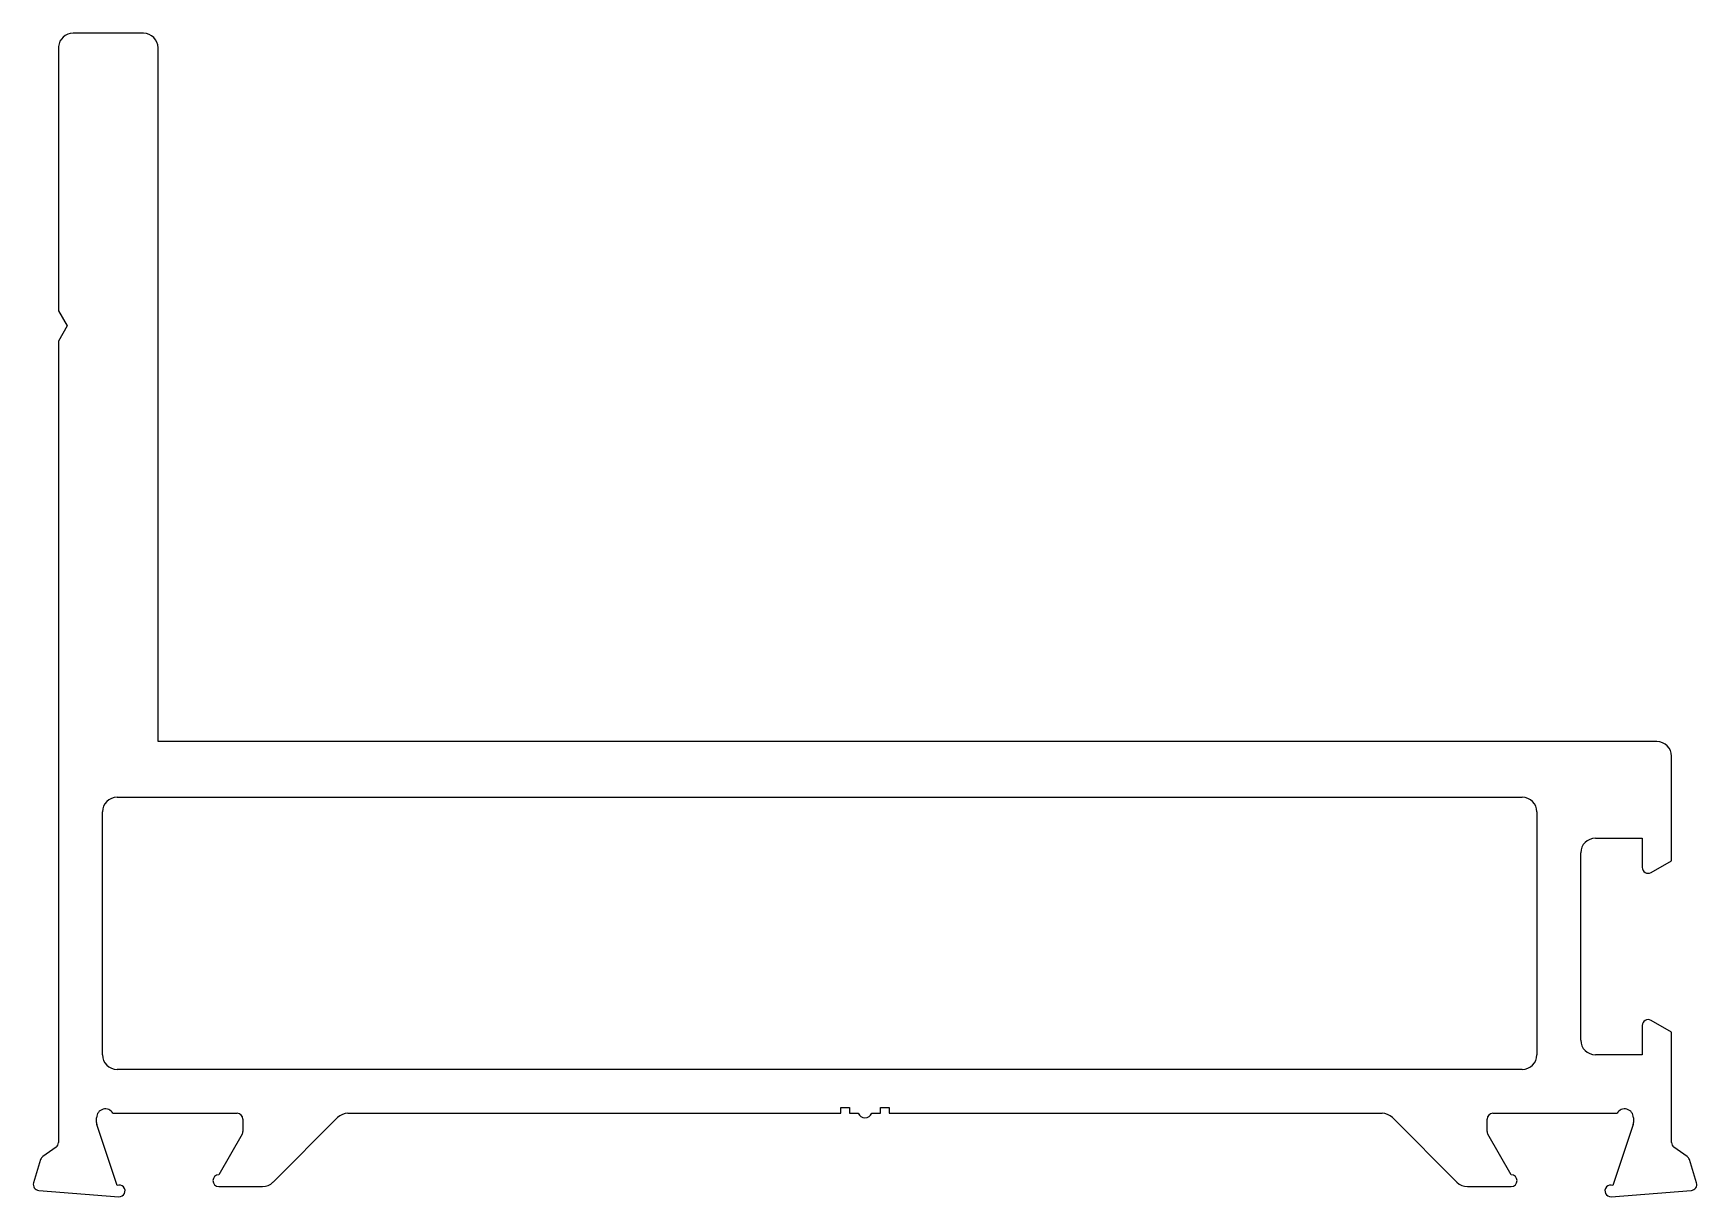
# Model space of a CAD drawing. Extents: x 2420.4 to 2477.2, y 1768.2 to 1808.
import ezdxf

# ---------------------------------------------------------------- set-up
doc = ezdxf.new("R2010")
doc.units = 0
doc.layers.add('RI-HATCH-P', color=7, linetype='CONTINUOUS')

msp = doc.modelspace()

# ---------------------------------------------------------------- linework, layer by layer
at = {"layer": 'RI-HATCH-P'}
for p, q in [((2424.119, 1807.951), (2421.717, 1807.951)), ((2421.219, 1807.497), (2421.219, 1798.471)), ((2424.619, 1783.751), (2424.619, 1807.451)), ((2421.219, 1798.471), (2421.519, 1797.951)), ((2421.519, 1797.951), (2421.219, 1797.432)), ((2421.219, 1797.432), (2421.219, 1770.055)), ((2475.819, 1783.751), (2424.619, 1783.751)), ((2476.319, 1779.682), (2476.319, 1783.251)), ((2423.219, 1781.851), (2471.219, 1781.851)), ((2422.719, 1773.051), (2422.719, 1781.351)), ((2471.719, 1781.351), (2471.719, 1773.051)), ((2473.719, 1780.451), (2475.319, 1780.451)), ((2475.319, 1780.451), (2475.319, 1779.451)), ((2473.219, 1773.551), (2473.219, 1779.951)), ((2475.619, 1779.278), (2476.319, 1779.682)), ((2475.319, 1774.051), (2475.319, 1773.051)), ((2476.319, 1773.82), (2475.619, 1774.225)), ((2476.319, 1770.055), (2476.319, 1773.82)), ((2475.319, 1773.051), (2473.719, 1773.051)), ((2471.219, 1772.551), (2423.219, 1772.551)), ((2447.94, 1771.051), (2447.94, 1771.251)), ((2447.94, 1771.251), (2448.24, 1771.251)), ((2448.24, 1771.251), (2448.24, 1771.051)), ((2449.298, 1771.251), (2449.598, 1771.251)), ((2449.298, 1771.051), (2449.298, 1771.251)), ((2449.598, 1771.251), (2449.598, 1771.051)), ((2422.519, 1770.734), (2422.519, 1770.901)), ((2423.226, 1768.59), (2422.529, 1770.67)), ((2423.079, 1771.051), (2427.319, 1771.051)), ((2427.519, 1770.851), (2427.519, 1770.435)), ((2428.547, 1768.698), (2430.754, 1770.905)), ((2431.108, 1771.051), (2447.94, 1771.051)), ((2448.24, 1771.051), (2448.54, 1771.051)), ((2448.998, 1771.051), (2449.298, 1771.051)), ((2449.598, 1771.051), (2466.431, 1771.051)), ((2466.784, 1770.905), (2468.991, 1768.698)), ((2470.019, 1770.435), (2470.019, 1770.851)), ((2470.219, 1771.051), (2474.459, 1771.051)), ((2475.009, 1770.67), (2474.312, 1768.59)), ((2475.019, 1770.901), (2475.019, 1770.734)), ((2427.492, 1770.335), (2426.693, 1768.951)), ((2470.845, 1768.951), (2470.046, 1770.335)), ((2421.134, 1769.892), (2420.686, 1769.576)), ((2476.852, 1769.576), (2476.404, 1769.892)), ((2420.61, 1769.471), (2420.366, 1768.675)), ((2477.172, 1768.675), (2476.929, 1769.471)), ((2420.542, 1768.417), (2423.278, 1768.202)), ((2426.693, 1768.551), (2428.193, 1768.551)), ((2469.345, 1768.551), (2470.845, 1768.551)), ((2474.26, 1768.202), (2476.996, 1768.417))]:
    msp.add_line(p, q, dxfattribs=at)
for centre, radius, start, end in [((2421.717, 1807.451), 0.5, 90, 174.7705), ((2424.119, 1807.451), 0.5, 0, 90), ((2475.819, 1783.251), 0.5, 0, 90), ((2423.219, 1781.351), 0.5, 90, 180), ((2471.219, 1781.351), 0.5, 0, 90), ((2473.719, 1779.951), 0.5, 90, 180), ((2475.519, 1779.451), 0.2, 180, 300), ((2475.519, 1774.051), 0.2, 60, 180), ((2473.719, 1773.551), 0.5, 180, 270), ((2423.219, 1773.051), 0.5, 180, 270), ((2471.219, 1773.051), 0.5, 270, 360), ((2422.819, 1770.901), 0.3, 30, 180), ((2474.719, 1770.901), 0.3, 0, 150), ((2422.719, 1770.734), 0.2, 180, 198.5), ((2427.319, 1770.851), 0.2, 0, 90), ((2431.108, 1770.551), 0.5, 90, 135), ((2448.769, 1771.151), 0.25, 203.5782, 336.4218), ((2466.431, 1770.551), 0.5, 45, 90), ((2470.219, 1770.851), 0.2, 90, 180), ((2474.819, 1770.734), 0.2, 341.5, 360), ((2421.019, 1770.055), 0.2, 305.1195, 360), ((2427.319, 1770.435), 0.2, 330, 0), ((2470.219, 1770.435), 0.2, 180, 210), ((2476.519, 1770.055), 0.2, 180, 234.8805), ((2420.801, 1769.413), 0.2, 125.1195, 163), ((2476.737, 1769.413), 0.2, 17, 54.8805), ((2426.693, 1768.751), 0.2, 90, 270), ((2470.845, 1768.751), 0.2, 270, 90), ((2420.558, 1768.617), 0.2, 163, 265.5), ((2423.293, 1768.401), 0.2, 265.5, 109.7933), ((2428.193, 1769.051), 0.5, 270, 315), ((2469.345, 1769.051), 0.5, 225, 270), ((2474.245, 1768.401), 0.2, 70.2067, 274.5), ((2476.981, 1768.617), 0.2, 274.5, 17)]:
    msp.add_arc(centre, radius, start, end, dxfattribs=at)

doc.saveas('drawing.dxf')
